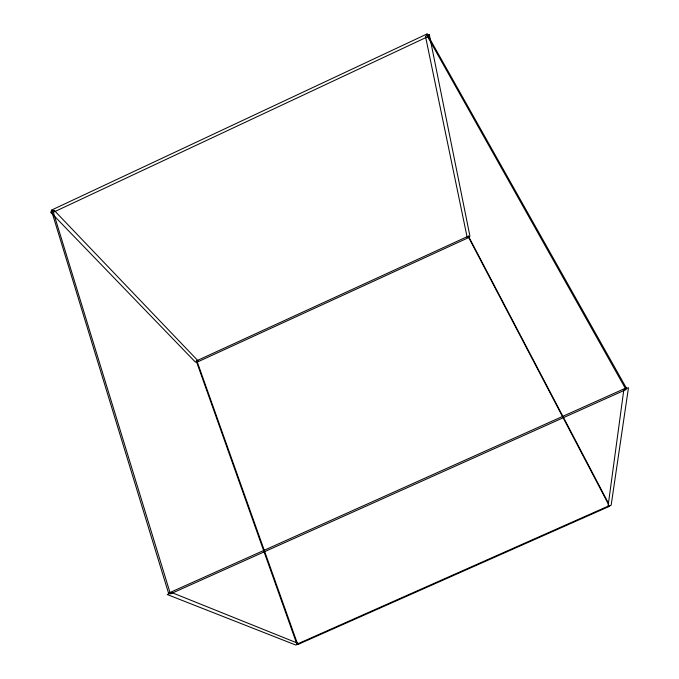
<?xml version="1.0" encoding="UTF-8"?>
<svg xmlns="http://www.w3.org/2000/svg" width="679" height="679" viewBox="0 0 679 679"><rect width="100%" height="100%" fill="white"/><g stroke="black" fill="none" stroke-linecap="round" stroke-linejoin="round"><path stroke-width="1.02" d="M626.276 387.862L626.03 389.585L170.412 593.913L168.545 593.166L51.358 210.184L427.083 33.95L626.276 387.862L168.545 593.166M51.358 210.184L53.352 212.264L427.66 36.751L427.083 33.95M296.545 643.2L196.256 360.982L468.417 236.114L608.647 503.631M196.256 360.982L197.3 362.068L468.714 237.557L468.417 236.114M297.775 644.541L609.513 506.305L609.632 505.507L296.901 644.193L297.775 644.541L197.3 362.068M427.66 36.751L625.512 388.66M468.714 237.557L608.528 504.421M53.352 212.264L170.098 592.894M623.823 389.771L607.994 506.61L611.159 505.201L628.482 387.675L623.823 389.771M54.201 210.363L50.518 212.094L195.442 362.145L198.124 360.914L54.201 210.363M429.281 34.459L425.461 36.25L467.186 237.463L469.944 236.207L429.281 34.459M171.719 592.538L167.246 594.541L295.798 645.05L298.879 643.684L171.719 592.538"/></g></svg>
